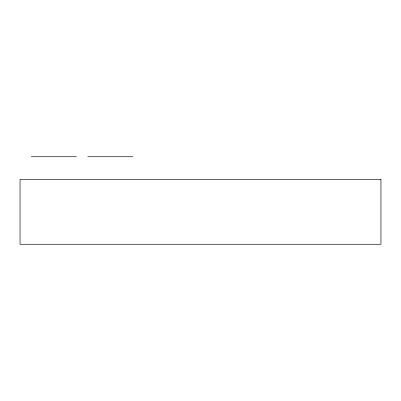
<?xml version="1.0" encoding="UTF-8"?>
<svg xmlns="http://www.w3.org/2000/svg" width="401" height="401" viewBox="0 0 401 401"><rect width="100%" height="100%" fill="white"/><g stroke="black" fill="none" stroke-linecap="round" stroke-linejoin="round"><path stroke-width="0.6" d="M31.328 156.741L76.441 156.741M87.719 156.741L132.831 156.741M380.95 179.297L20.05 179.297L20.05 244.259L380.95 244.259L380.95 179.297"/></g></svg>
